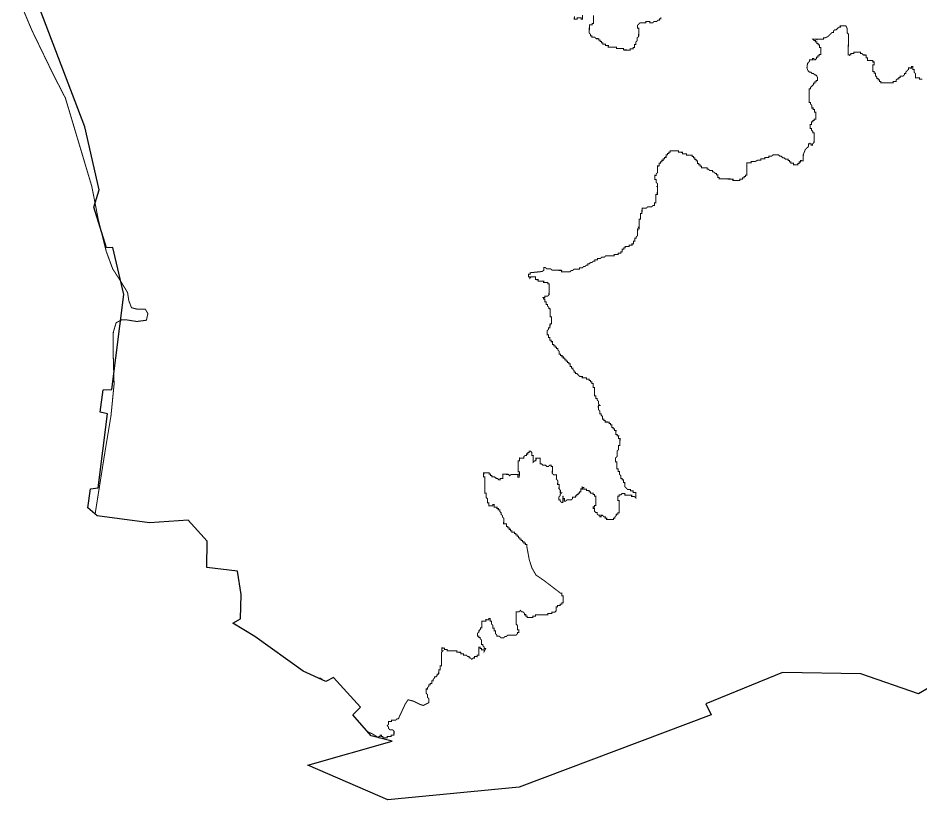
# Model space of a CAD drawing. Header units: metres. Extents: x 261354 to 266452, y 2168453 to 2172813.
# Drawn here: x 261747 to 264362, y 2168453 to 2170717 of the extents above; entities that cross this region are included whole.
import ezdxf

# ---------------------------------------------------------------- set-up
doc = ezdxf.new("R2010")
doc.units = ezdxf.units.M
doc.layers.add('HAZARDS LINE', color=1, linetype='Continuous')
doc.layers.add('village', color=3, linetype='Continuous')

msp = doc.modelspace()

# ---------------------------------------------------------------- linework, layer by layer
at = {"layer": 'HAZARDS LINE', "lineweight": 18}
for points in [[(261748.2, 2170773.1, 2.98, 2.98, 0), (261786.9, 2170681.1, 2.98, 2.98, 0), (261848.9, 2170553.1, 2.98, 2.98, 0), (261883.9, 2170485.1, 2.98, 2.98, 0), (261922.1, 2170357.3, 2.98, 2.98, 0), (261960.3, 2170229.6, 2.98, 2.98, 0), (261979, 2170133.9, 2.98, 2.98, 0), (262001.8, 2170042.2, 2.98, 2.98, 0), (262021, 2169990.2, 2.98, 2.98, 0), (262044.4, 2169954.2, 2.98, 2.98, 0), (262063.9, 2169922.1, 2.98, 2.98, 0), (262067.6, 2169898.2, 2.98, 2.98, 0), (262075.3, 2169878.2, 2.98, 2.98, 0), (262091.2, 2169874, 2.98, 2.98, 0), (262115, 2169873.7, 2.98, 2.98, 0), (262122.8, 2169861.7, 2.98, 2.98, 0), (262118.6, 2169841.9, 2.98, 2.98, 0), (262090.7, 2169838.2, 2.98, 2.98, 0), (262062.9, 2169842.6, 2.98, 2.98, 0), (262047, 2169842.8, 2.98, 2.98, 0), (262031, 2169835, 2.98, 2.98, 0), (262022.7, 2169807.3, 2.98, 2.98, 0), (262022.1, 2169751.6, 2.98, 2.98, 0), (262024.9, 2169656.1, 2.98, 2.98, 0), (262015.8, 2169564.7, 2.98, 2.98, 0), (261998.6, 2169461.5, 2.98, 2.98, 0), (261972.8, 2169298.8, 2.98, 2.98, 0), (261969.9, 2169280.1, 2.98, 2.98, 0)], [(263382, 2170725.3, 2.98, 2.98, 0), (263381.9, 2170713.4, 2.98, 2.98, 0), (263377.9, 2170713.4, 2.98, 2.98, 0), (263377.9, 2170717.4, 2.98, 2.98, 0), (263366, 2170717.5, 2.98, 2.98, 0), (263366, 2170713.6, 2.98, 2.98, 0), (263358, 2170713.6, 2.98, 2.98, 0), (263358.1, 2170721.6, 2.98, 2.98, 0)], [(263608.6, 2170718.5, 2.98, 2.98, 0), (263608.5, 2170714.6, 2.98, 2.98, 0), (263604.6, 2170714.6, 2.98, 2.98, 0), (263604.5, 2170710.6, 2.98, 2.98, 0), (263600.5, 2170710.7, 2.98, 2.98, 0), (263596.5, 2170706.8, 2.98, 2.98, 0), (263588.6, 2170706.9, 2.98, 2.98, 0), (263584.5, 2170702.9, 2.98, 2.98, 0), (263576.6, 2170703, 2.98, 2.98, 0), (263576.6, 2170707, 2.98, 2.98, 0), (263564.7, 2170707.1, 2.98, 2.98, 0), (263564.7, 2170703.2, 2.98, 2.98, 0), (263548.8, 2170703.4, 2.98, 2.98, 0), (263540.7, 2170695.5, 2.98, 2.98, 0), (263540.6, 2170687.6, 2.98, 2.98, 0), (263544.6, 2170687.5, 2.98, 2.98, 0), (263544.3, 2170663.6, 2.98, 2.98, 0), (263540.3, 2170659.7, 2.98, 2.98, 0), (263540.2, 2170651.8, 2.98, 2.98, 0), (263536.2, 2170647.8, 2.98, 2.98, 0), (263536.1, 2170639.9, 2.98, 2.98, 0), (263532.1, 2170639.9, 2.98, 2.98, 0), (263532, 2170632, 2.98, 2.98, 0), (263528, 2170632, 2.98, 2.98, 0), (263528, 2170628.1, 2.98, 2.98, 0), (263520, 2170628.1, 2.98, 2.98, 0), (263520, 2170624.2, 2.98, 2.98, 0), (263500.1, 2170624.4, 2.98, 2.98, 0), (263500.1, 2170628.4, 2.98, 2.98, 0), (263480.2, 2170628.6, 2.98, 2.98, 0), (263480.3, 2170632.6, 2.98, 2.98, 0), (263456.4, 2170632.9, 2.98, 2.98, 0), (263456.5, 2170636.9, 2.98, 2.98, 0), (263448.5, 2170637, 2.98, 2.98, 0), (263448.6, 2170641, 2.98, 2.98, 0), (263440.6, 2170641, 2.98, 2.98, 0), (263440.7, 2170645, 2.98, 2.98, 0), (263436.7, 2170645.1, 2.98, 2.98, 0), (263436.8, 2170649.1, 2.98, 2.98, 0), (263432.8, 2170649.1, 2.98, 2.98, 0), (263432.8, 2170653.1, 2.98, 2.98, 0), (263428.9, 2170653.1, 2.98, 2.98, 0), (263428.9, 2170657.1, 2.98, 2.98, 0), (263420.9, 2170657.2, 2.98, 2.98, 0), (263417, 2170661.2, 2.98, 2.98, 0), (263409.1, 2170661.3, 2.98, 2.98, 0), (263409.1, 2170665.3, 2.98, 2.98, 0), (263405.1, 2170665.3, 2.98, 2.98, 0), (263405.2, 2170669.3, 2.98, 2.98, 0), (263401.3, 2170673.3, 2.98, 2.98, 0), (263401.6, 2170697.2, 2.98, 2.98, 0), (263409.5, 2170697.1, 2.98, 2.98, 0), (263409.6, 2170701.1, 2.98, 2.98, 0), (263413.5, 2170701, 2.98, 2.98, 0), (263413.8, 2170724.9, 2.98, 2.98, 0)]]:
    msp.add_lwpolyline(points, format="xyseb", dxfattribs=at)
at = {"layer": 'HAZARDS LINE', "lineweight": 18, "const_width": 2.98}
for points in [[(262759.4, 2168650), (262772, 2168644.7), (262791.8, 2168632.5), (262791.8, 2168636.5), (262795.8, 2168636.5), (262795.8, 2168640.5), (262799.8, 2168640.4), (262799.8, 2168636.4), (262803.7, 2168636.4), (262803.7, 2168632.4), (262815.6, 2168632.3), (262815.7, 2168636.2), (262827.6, 2168636.1), (262827.6, 2168640.1), (262835.6, 2168640), (262835.7, 2168651.9), (262831.8, 2168655.9), (262823.9, 2168656), (262819.9, 2168660), (262820, 2168664), (262816.1, 2168668), (262820.1, 2168672), (262820.2, 2168679.9), (262828.1, 2168679.8), (262828.2, 2168683.8), (262840.1, 2168683.7), (262844.1, 2168687.6), (262848.1, 2168687.5), (262868.5, 2168731), (262876.6, 2168742.9), (262892.5, 2168738.7), (262908.3, 2168730.6), (262920.2, 2168726.4), (262936.2, 2168734.2), (262936.3, 2168746.1), (262932.4, 2168750.1), (262932.5, 2168758.1), (262928.6, 2168762.1), (262928.7, 2168774.1), (262932.7, 2168774), (262932.7, 2168778), (262936.7, 2168781.9), (262936.8, 2168785.9), (262940.8, 2168785.8), (262940.8, 2168789.8), (262944.8, 2168789.8), (262944.9, 2168797.7), (262948.9, 2168797.7), (262948.9, 2168801.6), (262952.9, 2168805.6), (262953, 2168809.5), (262957, 2168809.5), (262961, 2168813.4), (262961, 2168817.4), (262965, 2168817.4), (262965.2, 2168829.3), (262969.1, 2168829.2), (262969.3, 2168841.2), (262973.3, 2168841.1), (262973.7, 2168880.9), (262977.8, 2168884.8), (262973.8, 2168884.9), (262973.9, 2168892.8), (262981.8, 2168892.7), (262981.8, 2168888.7), (262989.7, 2168888.6), (262989.7, 2168884.7), (263017.5, 2168884.3), (263017.5, 2168880.4), (263029.4, 2168880.2), (263029.4, 2168876.2), (263037.3, 2168876.1), (263037.3, 2168872.2), (263045.2, 2168872.1), (263049.1, 2168868), (263053.1, 2168868), (263053.1, 2168864), (263057, 2168864), (263061, 2168859.9), (263065, 2168863.9), (263069, 2168863.8), (263069, 2168867.8), (263077, 2168867.7), (263077, 2168871.7), (263081, 2168871.6), (263081.3, 2168895.5), (263085.3, 2168895.4), (263085.2, 2168891.5), (263089.2, 2168891.4), (263089.1, 2168887.4), (263097.1, 2168887.3), (263097.1, 2168883.4), (263101.1, 2168891.3), (263097.1, 2168891.3), (263097.2, 2168895.3), (263093.3, 2168899.3), (263093.3, 2168903.3), (263089.3, 2168903.3), (263089.5, 2168915.3), (263085.6, 2168919.3), (263085.6, 2168923.3), (263081.6, 2168923.3), (263081.7, 2168927.3), (263077.7, 2168927.3), (263077.8, 2168935.3), (263081.8, 2168939.2), (263081.9, 2168943.2), (263085.9, 2168947.1), (263085.9, 2168951.1), (263089.9, 2168951.1), (263090.2, 2168970.9), (263102.1, 2168970.8), (263102.1, 2168974.8), (263110.1, 2168974.7), (263110.1, 2168978.6), (263114.1, 2168978.6), (263114, 2168970.6), (263118, 2168970.6), (263117.9, 2168962.6), (263121.8, 2168958.6), (263121.7, 2168950.7), (263125.7, 2168950.6), (263125.6, 2168942.7), (263129.6, 2168942.6), (263129.5, 2168934.7), (263133.4, 2168930.6), (263133.4, 2168926.7), (263141.3, 2168926.6), (263145.2, 2168922.5), (263153.2, 2168922.4), (263157.2, 2168926.4), (263161.2, 2168926.3), (263165.2, 2168930.2), (263189.1, 2168930), (263193.1, 2168933.9), (263193.2, 2168937.9), (263197.1, 2168937.8), (263197.2, 2168945.8), (263193.3, 2168945.8), (263193.4, 2168957.7), (263189.5, 2168961.8), (263189.9, 2168997.6), (263197.9, 2168997.5), (263201.9, 2169001.4), (263205.8, 2168997.4), (263209.8, 2168997.3), (263213.7, 2168993.3), (263213.7, 2168989.3), (263217.6, 2168989.3), (263217.6, 2168985.3), (263221.6, 2168985.2), (263221.5, 2168981.3), (263237.4, 2168981.1), (263237.5, 2168985), (263245.4, 2168984.9), (263245.5, 2168988.9), (263281.3, 2168988.5), (263281.3, 2168992.5), (263293.2, 2168992.3), (263293.3, 2168996.3), (263301.2, 2168996.2), (263305.3, 2169000.1), (263305.4, 2169012.1), (263309.4, 2169012), (263309.4, 2169016), (263317.4, 2169015.9), (263317.4, 2169019.9), (263321.4, 2169019.8), (263321.5, 2169023.8), (263325.4, 2169023.7), (263325.7, 2169043.6), (263321.7, 2169043.7), (263321.8, 2169051.6), (263317.8, 2169051.7), (263270.5, 2169088), (263246.9, 2169104.2), (263235.2, 2169124.3), (263227.5, 2169148.2), (263220.1, 2169188.1), (263220.1, 2169192.1), (263216.1, 2169192.1), (263216.2, 2169196.1), (263212.2, 2169196.1), (263212.3, 2169200.1), (263208.3, 2169200.2), (263208.3, 2169204.1), (263204.4, 2169204.2), (263204.4, 2169208.2), (263200.4, 2169208.2), (263200.5, 2169212.2), (263196.5, 2169212.2), (263196.6, 2169216.2), (263192.6, 2169216.3), (263192.6, 2169220.2), (263188.7, 2169220.3), (263188.7, 2169224.3), (263184.7, 2169224.3), (263184.8, 2169228.3), (263176.8, 2169228.4), (263176.9, 2169232.4), (263172.9, 2169232.4), (263172.9, 2169236.4), (263169, 2169236.4), (263169, 2169240.4), (263165, 2169240.5), (263165.1, 2169244.4), (263161.1, 2169244.5), (263161.2, 2169252.4), (263153.3, 2169252.5), (263153.5, 2169268.5), (263149.5, 2169272.5), (263149.6, 2169276.5), (263145.6, 2169280.5), (263145.7, 2169284.5), (263141.8, 2169288.5), (263141.8, 2169292.5), (263137.8, 2169292.5), (263137.9, 2169296.5), (263133.9, 2169296.5), (263134, 2169300.5), (263126, 2169300.6), (263126.1, 2169308.6), (263122.1, 2169308.6), (263122.1, 2169304.6), (263110.2, 2169304.8), (263110.3, 2169312.7), (263106.3, 2169312.8), (263106.4, 2169324.7), (263102.5, 2169328.7), (263102.6, 2169340.7), (263098.7, 2169340.7), (263099.2, 2169388.4), (263095.3, 2169388.5), (263095.4, 2169400.4), (263111.3, 2169400.2), (263111.3, 2169396.2), (263115.2, 2169396.2), (263115.2, 2169392.2), (263119.2, 2169392.2), (263119.1, 2169388.2), (263127.1, 2169388.1), (263131, 2169384.1), (263135, 2169384), (263138.9, 2169380), (263142.9, 2169379.9), (263142.9, 2169383.9), (263150.9, 2169383.8), (263151, 2169395.8), (263166.9, 2169395.6), (263170.9, 2169391.5), (263174.9, 2169395.5), (263194.8, 2169395.2), (263194.7, 2169387.3), (263198.6, 2169387.2), (263198.8, 2169403.1), (263194.9, 2169403.2), (263195.3, 2169435), (263199.2, 2169434.9), (263199.3, 2169442.9), (263211.3, 2169442.7), (263211.3, 2169446.7), (263215.3, 2169450.6), (263219.3, 2169450.6), (263219.4, 2169454.6), (263223.3, 2169454.5), (263223.4, 2169458.5), (263227.4, 2169458.5), (263227.4, 2169462.4), (263231.4, 2169462.4), (263235.3, 2169458.4), (263235.2, 2169450.4), (263239.2, 2169450.4), (263238.9, 2169430.5), (263243, 2169434.4), (263246.9, 2169434.4), (263247, 2169442.3), (263259, 2169442.2), (263258.8, 2169426.3), (263262.7, 2169426.2), (263266.7, 2169422.2), (263274.6, 2169422.1), (263278.6, 2169418.1), (263282.5, 2169418), (263286.6, 2169421.9), (263290.5, 2169421.9), (263290.5, 2169417.9), (263294.5, 2169417.9), (263294.2, 2169398), (263298.1, 2169394), (263306.1, 2169393.9), (263305.9, 2169381.9), (263309.9, 2169377.9), (263309.7, 2169366), (263313.7, 2169365.9), (263313.6, 2169354), (263317.5, 2169350), (263317.4, 2169342), (263321.4, 2169342), (263317.3, 2169338), (263317.3, 2169334.1), (263313.3, 2169330.1), (263313.2, 2169322.2), (263317.1, 2169322.1), (263317.1, 2169318.2), (263321, 2169314.1), (263325, 2169314.1), (263325.1, 2169326), (263329.1, 2169326), (263329, 2169318), (263333, 2169318), (263337, 2169321.9), (263349, 2169321.7), (263353, 2169325.7), (263353, 2169329.6), (263361, 2169329.6), (263361, 2169333.5), (263365, 2169333.5), (263365.1, 2169337.5), (263369, 2169337.4), (263369.1, 2169341.4), (263373.1, 2169341.3), (263373.1, 2169345.3), (263377.1, 2169345.3), (263377.2, 2169353.2), (263381.2, 2169353.2), (263381.2, 2169357.1), (263385.2, 2169357.1), (263385.1, 2169353.1), (263393.1, 2169353), (263393, 2169349), (263401, 2169348.9), (263400.9, 2169345), (263404.9, 2169344.9), (263404.9, 2169340.9), (263412.8, 2169340.8), (263412.8, 2169336.9), (263416.7, 2169336.8), (263416.7, 2169332.8), (263420.7, 2169332.8), (263420.3, 2169305), (263416.4, 2169305), (263416.3, 2169301), (263412.3, 2169301.1), (263412.3, 2169297.1), (263416.3, 2169297.1), (263416.2, 2169289.1), (263420.1, 2169285.1), (263424.1, 2169285), (263424, 2169281.1), (263427.9, 2169277), (263431.9, 2169277), (263431.9, 2169273), (263435.8, 2169273), (263435.9, 2169276.9), (263439.9, 2169276.9), (263443.8, 2169272.9), (263447.8, 2169272.8), (263447.7, 2169268.8), (263451.7, 2169268.8), (263451.6, 2169264.8), (263471.5, 2169264.6), (263471.6, 2169268.5), (263475.6, 2169268.5), (263475.6, 2169272.5), (263479.6, 2169276.4), (263479.7, 2169280.4), (263483.7, 2169280.3), (263483.7, 2169284.3), (263487.7, 2169284.3), (263488.1, 2169320), (263484.1, 2169320.1), (263484.3, 2169332), (263488.3, 2169332), (263488.3, 2169335.9), (263492.3, 2169335.9), (263496.3, 2169339.8), (263504.3, 2169339.7), (263504.2, 2169335.8), (263524.1, 2169335.5), (263524, 2169331.5), (263532, 2169331.4), (263535.9, 2169327.4), (263536.1, 2169343.3), (263528.2, 2169343.4), (263528.2, 2169347.4), (263520.3, 2169347.5), (263520.3, 2169351.5), (263512.4, 2169351.6), (263504.5, 2169359.6), (263504.6, 2169371.5), (263500.7, 2169371.6), (263500.8, 2169379.5), (263496.8, 2169379.6), (263496.8, 2169383.6), (263492.9, 2169383.6), (263493, 2169391.6), (263489, 2169395.6), (263489.1, 2169403.6), (263485.2, 2169403.6), (263485.3, 2169411.6), (263481.3, 2169411.6), (263481.5, 2169431.5), (263477.5, 2169431.5), (263477.7, 2169443.5), (263481.7, 2169447.4), (263481.9, 2169463.3), (263485.9, 2169467.2), (263486.1, 2169479.2), (263490.1, 2169479.1), (263490.3, 2169499), (263486.3, 2169499), (263486.4, 2169507), (263482.4, 2169507), (263482.5, 2169511), (263478.5, 2169511.1), (263478.7, 2169523), (263474.7, 2169523), (263474.7, 2169527), (263470.8, 2169527.1), (263470.8, 2169531), (263466.8, 2169531.1), (263466.9, 2169539), (263463, 2169539.1), (263463, 2169543.1), (263459, 2169543.1), (263459.1, 2169547.1), (263447.1, 2169547.2), (263447.2, 2169551.2), (263443.2, 2169551.3), (263443.3, 2169555.2), (263439.3, 2169555.3), (263439.4, 2169563.2), (263435.5, 2169567.3), (263435.5, 2169571.2), (263431.5, 2169571.3), (263431.6, 2169579.3), (263427.7, 2169583.3), (263427.8, 2169591.2), (263427.9, 2169595.2), (263431.8, 2169595.2), (263427.9, 2169599.2), (263428, 2169607.1), (263424.1, 2169611.2), (263424.1, 2169615.1), (263420.1, 2169615.2), (263420.2, 2169623.1), (263416.3, 2169623.2), (263416.6, 2169647), (263412.6, 2169647.1), (263412.7, 2169659), (263408.8, 2169659.1), (263408.8, 2169663.1), (263404.8, 2169663.1), (263404.9, 2169667.1), (263400.9, 2169667.1), (263400.9, 2169671.1), (263393, 2169671.2), (263393, 2169675.2), (263381.1, 2169675.3), (263381.2, 2169679.3), (263373.2, 2169679.4), (263369.3, 2169683.4), (263365.4, 2169687.4), (263361.4, 2169687.5), (263361.4, 2169691.5), (263357.5, 2169691.5), (263357.5, 2169695.5), (263353.6, 2169699.5), (263353.6, 2169703.5), (263349.6, 2169703.5), (263349.7, 2169707.5), (263345.7, 2169707.6), (263345.8, 2169715.5), (263341.8, 2169715.6), (263341.9, 2169719.5), (263337.9, 2169719.6), (263338, 2169723.6), (263334, 2169723.6), (263334, 2169727.6), (263330.1, 2169727.6), (263330.1, 2169731.6), (263326.1, 2169731.7), (263326.2, 2169735.7), (263322.2, 2169735.7), (263322.3, 2169739.7), (263318.3, 2169739.7), (263318.3, 2169743.7), (263314.3, 2169743.7), (263314.4, 2169751.7), (263310.5, 2169755.7), (263310.6, 2169759.7), (263306.6, 2169759.8), (263306.6, 2169763.7), (263302.7, 2169763.8), (263302.7, 2169767.8), (263298.7, 2169767.8), (263298.8, 2169771.8), (263294.8, 2169771.8), (263294.9, 2169779.8), (263290.9, 2169779.8), (263291, 2169783.8), (263287, 2169783.9), (263287.1, 2169791.8), (263283.1, 2169791.9), (263283.2, 2169799.8), (263279.2, 2169799.9), (263279.4, 2169811.8), (263283.4, 2169815.7), (263283.5, 2169819.7), (263287.4, 2169819.6), (263287.6, 2169831.6), (263291.6, 2169831.5), (263291.8, 2169851.4), (263287.8, 2169851.5), (263288.1, 2169875.3), (263284.1, 2169875.4), (263284.2, 2169879.3), (263280.3, 2169883.4), (263280.3, 2169887.3), (263276.3, 2169887.4), (263276.4, 2169895.3), (263272.5, 2169895.4), (263272.6, 2169903.3), (263268.6, 2169903.4), (263268.6, 2169907.4), (263272.6, 2169907.3), (263272.7, 2169911.3), (263280.6, 2169911.2), (263284.6, 2169915.1), (263285, 2169946.9), (263281, 2169947), (263281.1, 2169951), (263269.2, 2169951.1), (263269.2, 2169955.1), (263253.3, 2169955.3), (263253.4, 2169959.3), (263245.4, 2169959.4), (263245.5, 2169967.3), (263233.6, 2169967.5), (263229.5, 2169963.5), (263229.6, 2169967.5), (263225.6, 2169967.6), (263225.7, 2169975.5), (263229.7, 2169975.5), (263229.7, 2169979.4), (263265.6, 2169983), (263269.6, 2169986.9), (263269.7, 2169994.9), (263273.7, 2169994.8), (263277.6, 2169990.8), (263289.5, 2169990.6), (263293.5, 2169986.6), (263321.3, 2169986.3), (263321.2, 2169982.3), (263345.1, 2169982), (263349.1, 2169985.9), (263353.1, 2169985.9), (263357.1, 2169989.8), (263373, 2169989.6), (263373.1, 2169993.6), (263381, 2169993.5), (263385, 2169997.4), (263389, 2169997.4), (263393.1, 2170001.3), (263397, 2170001.3), (263397.1, 2170005.2), (263401.1, 2170005.2), (263405.1, 2170009.1), (263409.1, 2170009.1), (263413.1, 2170013), (263417.1, 2170012.9), (263417.1, 2170016.9), (263425.1, 2170016.8), (263425.1, 2170020.8), (263433.1, 2170020.7), (263437.1, 2170024.6), (263445, 2170024.5), (263449.1, 2170028.5), (263472.9, 2170028.2), (263473, 2170032.1), (263484.9, 2170032), (263484.9, 2170036), (263492.9, 2170035.9), (263492.9, 2170039.9), (263496.9, 2170039.8), (263497, 2170047.8), (263501, 2170047.7), (263501, 2170051.7), (263505, 2170051.6), (263505.1, 2170055.6), (263517, 2170055.5), (263517, 2170059.4), (263525, 2170059.3), (263525, 2170063.3), (263529, 2170063.3), (263529.1, 2170071.2), (263533.1, 2170071.2), (263533.2, 2170079.1), (263537.2, 2170079.1), (263537.2, 2170083.1), (263541.2, 2170087), (263541.5, 2170106.9), (263545.4, 2170106.8), (263545.5, 2170110.8), (263545.8, 2170134.7), (263549.8, 2170134.6), (263550, 2170150.5), (263553.9, 2170150.5), (263554.1, 2170166.4), (263566.1, 2170166.2), (263570.1, 2170170.2), (263582, 2170170), (263586, 2170173.9), (263590, 2170173.9), (263590.1, 2170181.8), (263594.1, 2170181.8), (263594.4, 2170205.7), (263598.4, 2170205.6), (263598.6, 2170229.5), (263598.7, 2170237.4), (263594.8, 2170241.4), (263594.9, 2170249.4), (263590.9, 2170249.4), (263591.1, 2170261.4), (263595.1, 2170261.3), (263595.1, 2170265.3), (263599.1, 2170269.2), (263599.4, 2170289.1), (263603.3, 2170289.1), (263603.4, 2170297), (263607.4, 2170297), (263607.5, 2170300.9), (263611.4, 2170300.9), (263611.5, 2170304.9), (263615.5, 2170304.8), (263615.5, 2170308.8), (263619.5, 2170308.8), (263619.5, 2170312.7), (263623.5, 2170312.7), (263623.6, 2170320.6), (263627.6, 2170320.6), (263627.6, 2170324.6), (263631.6, 2170324.5), (263631.7, 2170328.5), (263635.6, 2170328.4), (263635.7, 2170332.4), (263659.5, 2170332.1), (263659.5, 2170328.2), (263671.4, 2170328), (263671.4, 2170324), (263683.3, 2170323.9), (263683.3, 2170319.9), (263699.2, 2170319.7), (263699.1, 2170315.7), (263703.1, 2170315.7), (263703, 2170311.7), (263707, 2170311.7), (263707, 2170307.7), (263710.9, 2170307.6), (263710.9, 2170303.7), (263714.9, 2170303.6), (263714.8, 2170295.7), (263718.7, 2170295.6), (263718.7, 2170291.6), (263722.7, 2170291.6), (263722.6, 2170287.6), (263726.6, 2170287.6), (263726.6, 2170283.6), (263742.5, 2170283.4), (263742.4, 2170279.4), (263746.4, 2170279.4), (263750.3, 2170275.3), (263758.3, 2170275.2), (263758.2, 2170271.3), (263762.2, 2170271.2), (263766.1, 2170267.2), (263770.1, 2170267.1), (263770, 2170263.2), (263774, 2170263.1), (263773.9, 2170255.2), (263777.9, 2170255.1), (263777.9, 2170251.1), (263817.6, 2170250.7), (263817.6, 2170246.7), (263837.4, 2170246.4), (263837.5, 2170250.4), (263845.4, 2170250.3), (263845.5, 2170254.3), (263849.5, 2170254.2), (263849.5, 2170258.2), (263853.5, 2170258.2), (263853.5, 2170262.1), (263857.5, 2170262.1), (263858, 2170297.9), (263869.9, 2170297.7), (263869.9, 2170301.7), (263881.9, 2170301.6), (263889.9, 2170305.5), (263897.8, 2170305.4), (263897.9, 2170309.3), (263909.8, 2170309.2), (263909.8, 2170313.2), (263921.8, 2170313), (263921.8, 2170317), (263929.8, 2170316.9), (263933.8, 2170320.8), (263949.7, 2170320.6), (263953.6, 2170316.6), (263957.6, 2170316.6), (263961.5, 2170312.5), (263965.5, 2170312.5), (263969.4, 2170308.5), (263977.4, 2170308.4), (263977.3, 2170304.4), (263981.3, 2170304.3), (263981.3, 2170300.4), (263985.2, 2170300.3), (263985.2, 2170296.3), (263993.1, 2170296.2), (263993.1, 2170292.3), (264005, 2170292.1), (264005.1, 2170296.1), (264009, 2170296), (264009.1, 2170300), (264013.1, 2170300), (264013.1, 2170303.9), (264021.1, 2170303.8), (264021.2, 2170311.8), (264021.3, 2170321.6), (264027.1, 2170336.3), (264035.7, 2170344.3), (264036.2, 2170348.9), (264036.2, 2170352.9), (264040.2, 2170352.8), (264044.2, 2170352.8), (264044.1, 2170348.8), (264048.1, 2170348.7), (264048.2, 2170352.7), (264052.2, 2170356.6), (264052.6, 2170384.5), (264048.6, 2170384.6), (264048.6, 2170388.6), (264044.7, 2170392.6), (264044.8, 2170396.6), (264040.8, 2170396.7), (264040.9, 2170408.6), (264044.9, 2170408.6), (264045, 2170416.5), (264049, 2170416.5), (264049.1, 2170420.5), (264053.1, 2170420.4), (264053.1, 2170424.4), (264057.1, 2170424.4), (264057.4, 2170444.3), (264053.4, 2170444.3), (264053.5, 2170452.3), (264049.5, 2170452.4), (264049.6, 2170456.4), (264045.6, 2170456.4), (264045.7, 2170464.4), (264041.7, 2170468.4), (264041.8, 2170472.4), (264037.8, 2170472.5), (264037.9, 2170480.4), (264038.1, 2170496.4), (264038.4, 2170512.3), (264042.3, 2170512.3), (264042.4, 2170516.3), (264046.4, 2170520.2), (264050.5, 2170524.1), (264050.5, 2170528.1), (264054.5, 2170528.1), (264054.6, 2170532.1), (264058.6, 2170532), (264058.6, 2170536), (264062.6, 2170535.9), (264062.7, 2170543.9), (264058.8, 2170551.9), (264054.8, 2170552), (264050.9, 2170556), (264046.9, 2170556.1), (264043, 2170560.1), (264039, 2170560.2), (264034.2, 2170565.4), (264031.7, 2170573.1), (264033.4, 2170585.1), (264039.4, 2170592.1), (264039.5, 2170596.1), (264047.4, 2170595.9), (264047.5, 2170599.9), (264051.5, 2170599.9), (264051.4, 2170595.9), (264055.4, 2170595.8), (264059.5, 2170599.8), (264059.5, 2170603.8), (264063.5, 2170603.7), (264063.6, 2170607.7), (264067.5, 2170607.6), (264067.6, 2170611.6), (264071.6, 2170611.6), (264071.8, 2170631.5), (264067.9, 2170631.6), (264068, 2170639.5), (264064, 2170639.6), (264064, 2170643.6), (264060.1, 2170643.6), (264060.1, 2170647.6), (264056.1, 2170647.7), (264056.2, 2170651.7), (264052.2, 2170651.7), (264048.3, 2170655.8), (264060.2, 2170655.6), (264080.1, 2170655.3), (264080.2, 2170659.3), (264084.2, 2170659.3), (264092.2, 2170663.1), (264096.2, 2170667.1), (264104.3, 2170674.9), (264108.3, 2170674.9), (264108.4, 2170678.9), (264112.4, 2170682.8), (264116.4, 2170682.7), (264124.5, 2170690.6), (264128.5, 2170690.6), (264128.5, 2170694.5), (264144.5, 2170694.3), (264148.3, 2170686.3), (264148.2, 2170674.3), (264152.1, 2170670.3), (264151.3, 2170610.5), (264155.3, 2170610.4), (264159.3, 2170610.4), (264159.3, 2170614.4), (264167.3, 2170614.3), (264167.4, 2170618.3), (264187.3, 2170618), (264187.2, 2170614), (264191.2, 2170614), (264195.2, 2170609.9), (264203.1, 2170609.8), (264203, 2170601.8), (264207, 2170601.8), (264206.9, 2170593.8), (264222.8, 2170593.6), (264222.8, 2170589.6), (264226.8, 2170589.6), (264226.7, 2170581.6), (264222.7, 2170581.6), (264222.4, 2170561.7), (264226.4, 2170561.6), (264226.3, 2170557.7), (264230.3, 2170557.6), (264230.2, 2170549.6), (264234.2, 2170545.6), (264234.1, 2170541.6), (264238.1, 2170541.5), (264238, 2170537.6), (264242, 2170537.5), (264242, 2170533.5), (264246, 2170533.5), (264245.9, 2170529.5), (264281.8, 2170529), (264281.8, 2170533), (264289.8, 2170532.9), (264289.9, 2170536.9), (264293.9, 2170540.8), (264297.9, 2170540.7), (264297.9, 2170544.7), (264301.9, 2170544.7), (264302, 2170548.7), (264309.9, 2170548.6), (264314, 2170552.5), (264314, 2170556.5), (264318, 2170556.4), (264318.1, 2170560.4), (264322.1, 2170564.3), (264326.2, 2170568.3), (264326.2, 2170572.3), (264334.2, 2170572.2), (264334.2, 2170576.1), (264338.2, 2170576.1), (264338.1, 2170568.1), (264342.1, 2170568.1), (264342, 2170560.1), (264345.9, 2170556), (264345.8, 2170544.1), (264357.7, 2170543.9), (264357.7, 2170539.9), (264365.6, 2170539.8)], [(262618.5, 2168804.6), (262622.9, 2168805.6), (262631.3, 2168798.7)]]:
    msp.add_lwpolyline(points, dxfattribs=at)
at = {"layer": 'HAZARDS LINE', "lineweight": 18}
for points, const_width in [([(264060.2, 2170651.6), (264060.2, 2170655.6)], 2.99), ([(264155.2, 2170606.5), (264155.3, 2170610.4)], 2.99), ([(264040.2, 2170356.8), (264040.2, 2170352.8)], 2.98), ([(263594.7, 2170229.5), (263598.6, 2170229.5)], 2.98), ([(263541.5, 2170110.9), (263545.5, 2170110.8)], 2.98), ([(263264.7, 2169907.4), (263268.6, 2169907.4)], 2.98), ([(263423.8, 2169591.3), (263427.8, 2169591.2)], 2.98), ([(263381.2, 2169361.1), (263381.2, 2169357.1)], 2.98), ([(263325.2, 2169334), (263325.2, 2169330)], 2.98), ([(263325.2, 2169330), (263325.1, 2169326)], 2.98)]:
    msp.add_lwpolyline(points, close=True, dxfattribs=dict(at, const_width=const_width))
at = {"layer": 'village', "color": 3, "true_color": 0x00ff00}
msp.add_polyline3d([(264719.2, 2168972, 0), (264355.2, 2168759.8, 0), (264187.4, 2168818.3, 0), (263960.8, 2168821.7, 0), (263739.2, 2168731.5, 0), (263754.5, 2168699, 0), (263198, 2168490, 0), (262817.5, 2168452.8, 0), (262586, 2168553.1, 0), (262829.9, 2168623.1, 0), (262769.4, 2168638.3, 0), (262716.8, 2168699.6, 0), (262738.8, 2168721.8, 0), (262660.2, 2168807.6, 0), (262637.8, 2168795.7, 0), (262572.4, 2168825.7, 0), (262432.7, 2168925.9, 0), (262368.8, 2168964.8, 0), (262390.9, 2168977.7, 0), (262393.1, 2169047.9, 0), (262382.6, 2169115.3, 0), (262294, 2169126.1, 0), (262294.2, 2169202, 0), (262239.6, 2169263.3, 0), (262127.4, 2169255.4, 0), (261975.5, 2169275.2, 0), (261949.3, 2169298.2, 0), (261956.4, 2169354.1, 0), (261978.4, 2169356.1, 0), (262006.2, 2169571.3, 0), (261984.6, 2169575.2, 0), (261993.7, 2169640.7, 0), (262018.5, 2169641.1, 0), (262052.8, 2169916.8, 0), (262020.8, 2170052.7, 0), (262003, 2170051.7, 0), (261965.9, 2170169.4, 0), (261981.6, 2170219.5, 0), (261940.2, 2170401.8, 0), (261808.2, 2170747.9, 0)], dxfattribs=at)

doc.saveas('drawing.dxf')
